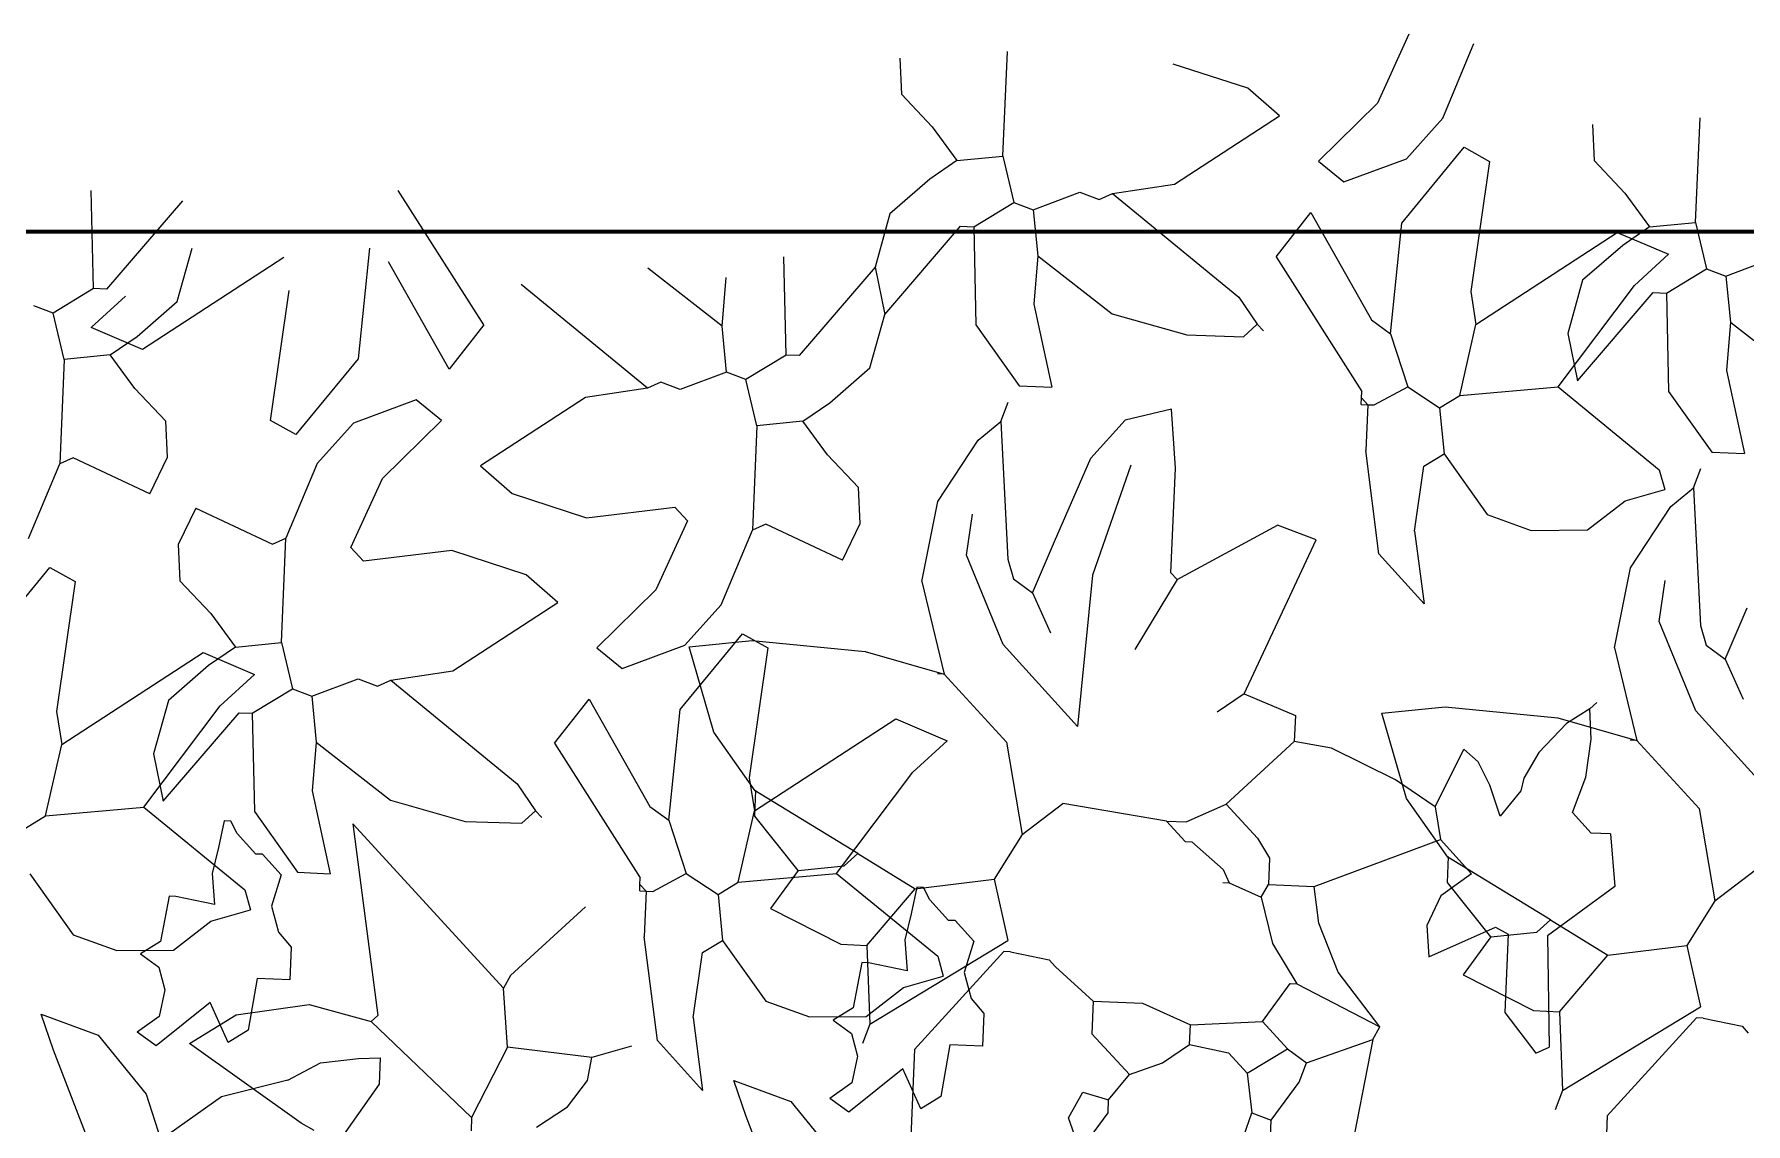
# Model space of a CAD drawing. Header units: inches. Extents: x 140.5 to 186.8, y 19 to 37.2.
# Drawn here: x 158.058 to 158.893, y 32.5 to 33.032 of the extents above; entities that cross this region are included whole.
import ezdxf

# ---------------------------------------------------------------- set-up
doc = ezdxf.new("R2010")
doc.units = ezdxf.units.IN
doc.header["$MEASUREMENT"] = 0
doc.layers.add('A-FLOR-FTPT', color=6, linetype='Continuous', lineweight=70)
doc.layers.add('VERDE_siepe', color=96, linetype='Continuous')

msp = doc.modelspace()

# ---------------------------------------------------------------- linework, layer by layer
at = {"layer": 'A-FLOR-FTPT'}
msp.add_line((157.09596, 32.93551), (159.34596, 32.93551), dxfattribs=at)
at = {"layer": 'VERDE_siepe'}
for p, q in [((158.72908, 33.03176), (158.71364, 32.99805)), ((158.74557, 32.99079), (158.76081, 33.02718)), ((158.48056, 33.02012), (158.48133, 33.00249)), ((158.53086, 32.9723), (158.53308, 33.02328)), ((158.65042, 33.0054), (158.61403, 33.01723)), ((158.48133, 33.00249), (158.49637, 32.98657)), ((158.66579, 32.99196), (158.65042, 33.0054)), ((158.71364, 32.99805), (158.68488, 32.96984)), ((158.49637, 32.98657), (158.50842, 32.97009)), ((158.61455, 32.95857), (158.66579, 32.99195)), ((158.72782, 32.97104), (158.74557, 32.99079)), ((158.81869, 32.98775), (158.81946, 32.97012)), ((158.86899, 32.93993), (158.87121, 32.99091)), ((158.7256, 32.93965), (158.75594, 32.97663)), ((158.75594, 32.97663), (158.76841, 32.96971)), ((158.50842, 32.97009), (158.49526, 32.96109)), ((158.50842, 32.97009), (158.53086, 32.9723)), ((158.53086, 32.9723), (158.53626, 32.94973)), ((158.68488, 32.96984), (158.69721, 32.95972)), ((158.69721, 32.95972), (158.72782, 32.97104)), ((158.76841, 32.96971), (158.75926, 32.90626)), ((158.81946, 32.97012), (158.8345, 32.9542)), ((158.49526, 32.96109), (158.47571, 32.9441)), ((158.08694, 32.90761), (158.08584, 32.95554)), ((158.27742, 32.88988), (158.2356, 32.95554)), ((158.54568, 32.94612), (158.5684, 32.9547)), ((158.5684, 32.9547), (158.57782, 32.9511)), ((158.57782, 32.9511), (158.58433, 32.95401)), ((158.58433, 32.95401), (158.61455, 32.95857)), ((158.58433, 32.95401), (158.64597, 32.90344)), ((158.8345, 32.9542), (158.84655, 32.93772)), ((158.1303, 32.95041), (158.09332, 32.90734)), ((158.47571, 32.9441), (158.46843, 32.91804)), ((158.51659, 32.93781), (158.53626, 32.94973)), ((158.53626, 32.94973), (158.54568, 32.94612)), ((158.54568, 32.94612), (158.54789, 32.92368)), ((158.66424, 32.92317), (158.68113, 32.94478)), ((158.68113, 32.94478), (158.71078, 32.89241)), ((158.47323, 32.89502), (158.51021, 32.93809)), ((158.51021, 32.93809), (158.51659, 32.93781)), ((158.51659, 32.93781), (158.51769, 32.88988)), ((158.72006, 32.88563), (158.7256, 32.93965)), ((158.76175, 32.89019), (158.83074, 32.93506)), ((158.83074, 32.93506), (158.85582, 32.92439)), ((158.84655, 32.93772), (158.83339, 32.92872)), ((158.84655, 32.93772), (158.86899, 32.93993)), ((158.86899, 32.93993), (158.87439, 32.91736)), ((158.12782, 32.90132), (158.1351, 32.92739)), ((158.2216, 32.92742), (158.21606, 32.87341)), ((158.83339, 32.92872), (158.81384, 32.91173)), ((158.17991, 32.92286), (158.11092, 32.87799)), ((158.26053, 32.86827), (158.23088, 32.92064)), ((158.42507, 32.87524), (158.42397, 32.92317)), ((158.46843, 32.91804), (158.43145, 32.87497)), ((158.46843, 32.91804), (158.47323, 32.89502)), ((158.54789, 32.92368), (158.54596, 32.9)), ((158.54789, 32.92368), (158.58415, 32.8954)), ((158.66424, 32.92317), (158.70606, 32.85751)), ((158.83919, 32.90916), (158.85582, 32.92439)), ((158.88381, 32.91375), (158.90653, 32.92233)), ((158.39377, 32.88938), (158.35751, 32.91765)), ((158.39377, 32.88938), (158.3957, 32.91306)), ((158.81384, 32.91173), (158.80656, 32.88567)), ((158.85472, 32.90544), (158.87439, 32.91736)), ((158.87439, 32.91736), (158.88381, 32.91375)), ((158.88381, 32.91375), (158.88602, 32.89131)), ((158.08694, 32.90761), (158.06727, 32.8957)), ((158.10247, 32.90389), (158.08584, 32.88866)), ((158.09332, 32.90734), (158.08694, 32.90761)), ((158.17325, 32.84335), (158.1824, 32.90679)), ((158.35733, 32.85904), (158.29569, 32.90961)), ((158.64597, 32.90344), (158.65497, 32.89028)), ((158.75926, 32.90626), (158.76175, 32.89019)), ((158.80192, 32.85971), (158.83919, 32.90916)), ((158.81136, 32.86265), (158.84834, 32.90572)), ((158.84834, 32.90572), (158.85472, 32.90544)), ((158.85472, 32.90544), (158.85582, 32.85751)), ((158.06727, 32.8957), (158.05785, 32.89931)), ((158.07267, 32.87312), (158.06727, 32.8957)), ((158.10827, 32.88433), (158.12782, 32.90132)), ((158.46595, 32.86895), (158.47323, 32.89502)), ((158.54596, 32.9), (158.55467, 32.85954)), ((158.58415, 32.8954), (158.62056, 32.88502)), ((158.11092, 32.87799), (158.08584, 32.88866)), ((158.27742, 32.88988), (158.26053, 32.86827)), ((158.39598, 32.86694), (158.39377, 32.88937)), ((158.51769, 32.88988), (158.53875, 32.86023)), ((158.62056, 32.88502), (158.64832, 32.88418)), ((158.64832, 32.88418), (158.65497, 32.89028)), ((158.65497, 32.89028), (158.65802, 32.88696)), ((158.71078, 32.89241), (158.72006, 32.88563)), ((158.72006, 32.88563), (158.72851, 32.85972)), ((158.75385, 32.85543), (158.76175, 32.89019)), ((158.80656, 32.88567), (158.81136, 32.86265)), ((158.88602, 32.89131), (158.88409, 32.86763)), ((158.88602, 32.89131), (158.92228, 32.86303)), ((158.09511, 32.87533), (158.10827, 32.88433)), ((158.07267, 32.87312), (158.07045, 32.82214)), ((158.09511, 32.87533), (158.07267, 32.87312)), ((158.10716, 32.85885), (158.09511, 32.87533)), ((158.21606, 32.87341), (158.18572, 32.83642)), ((158.42507, 32.87524), (158.4054, 32.86333)), ((158.43145, 32.87497), (158.42507, 32.87524)), ((158.4464, 32.85196), (158.46595, 32.86895)), ((158.36384, 32.86195), (158.35733, 32.85904)), ((158.37326, 32.85835), (158.36384, 32.86195)), ((158.39598, 32.86694), (158.37326, 32.85835)), ((158.4054, 32.86333), (158.39598, 32.86694)), ((158.4108, 32.84075), (158.4054, 32.86333)), ((158.53875, 32.86023), (158.55467, 32.85954)), ((158.71216, 32.85086), (158.72851, 32.85972)), ((158.72851, 32.85972), (158.74401, 32.84947)), ((158.75385, 32.85543), (158.80192, 32.85971)), ((158.80192, 32.85971), (158.85123, 32.81925)), ((158.88409, 32.86763), (158.8928, 32.82717)), ((158.12221, 32.84293), (158.10716, 32.85885)), ((158.24445, 32.85333), (158.21384, 32.84201)), ((158.25678, 32.84322), (158.24445, 32.85333)), ((158.32711, 32.85448), (158.27587, 32.8211)), ((158.35733, 32.85904), (158.32711, 32.85448)), ((158.43324, 32.84296), (158.4464, 32.85196)), ((158.52985, 32.84284), (158.53345, 32.85226)), ((158.70578, 32.85114), (158.70592, 32.85432)), ((158.70592, 32.85432), (158.70606, 32.85751)), ((158.70592, 32.85432), (158.70897, 32.851)), ((158.74401, 32.84947), (158.75385, 32.85543)), ((158.85582, 32.85751), (158.87688, 32.82786)), ((158.12297, 32.82531), (158.12221, 32.84293)), ((158.18572, 32.83642), (158.17325, 32.84335)), ((158.22802, 32.81501), (158.25678, 32.84322)), ((158.43324, 32.84296), (158.4108, 32.84075)), ((158.44529, 32.82648), (158.43324, 32.84296)), ((158.51876, 32.83366), (158.52985, 32.84284)), ((158.52985, 32.84284), (158.53331, 32.77566)), ((158.57377, 32.82497), (158.59053, 32.8434)), ((158.61311, 32.84879), (158.59053, 32.8434)), ((158.61505, 32.81997), (158.61311, 32.84879)), ((158.70578, 32.85114), (158.70897, 32.851)), ((158.70897, 32.851), (158.708, 32.8287)), ((158.70897, 32.851), (158.71216, 32.85086)), ((158.74401, 32.84947), (158.74623, 32.82703)), ((158.21384, 32.84201), (158.19609, 32.82226)), ((158.4108, 32.84075), (158.40858, 32.78978)), ((158.46033, 32.81056), (158.44529, 32.82648)), ((158.49902, 32.80373), (158.51876, 32.83366)), ((158.71444, 32.77822), (158.708, 32.8287)), ((158.7364, 32.82107), (158.74623, 32.82703)), ((158.74623, 32.82703), (158.76728, 32.79738)), ((158.87688, 32.82786), (158.8928, 32.82717)), ((158.05522, 32.78575), (158.07045, 32.82214)), ((158.07695, 32.82505), (158.07045, 32.82214)), ((158.11449, 32.80745), (158.07695, 32.82505)), ((158.11449, 32.80745), (158.12297, 32.82531)), ((158.19609, 32.82226), (158.18085, 32.78587)), ((158.27588, 32.82109), (158.29124, 32.80766)), ((158.55603, 32.78424), (158.57377, 32.82497)), ((158.59323, 32.82146), (158.57456, 32.76773)), ((158.61282, 32.769), (158.61505, 32.81997)), ((158.73182, 32.78935), (158.7364, 32.82107)), ((158.85123, 32.81925), (158.854, 32.80956)), ((158.86798, 32.81047), (158.87158, 32.81989)), ((158.21258, 32.7813), (158.22802, 32.81501)), ((158.4611, 32.79294), (158.46033, 32.81056)), ((158.83461, 32.80402), (158.854, 32.80956)), ((158.85688, 32.80129), (158.86798, 32.81047)), ((158.86798, 32.81047), (158.87144, 32.74329)), ((158.29124, 32.80766), (158.32763, 32.79582)), ((158.49133, 32.76472), (158.49902, 32.80373)), ((158.8163, 32.7899), (158.83461, 32.80402)), ((158.83715, 32.77136), (158.85688, 32.80129)), ((158.13681, 32.80056), (158.12833, 32.78271)), ((158.13681, 32.80056), (158.17435, 32.78296)), ((158.32763, 32.79582), (158.37076, 32.801)), ((158.37685, 32.79435), (158.36141, 32.76064)), ((158.37685, 32.79435), (158.37076, 32.801)), ((158.45262, 32.77508), (158.4611, 32.79294)), ((158.51308, 32.77755), (158.51599, 32.79756)), ((158.76728, 32.79738), (158.78865, 32.78964)), ((158.17435, 32.78296), (158.18085, 32.78587)), ((158.17863, 32.73489), (158.18085, 32.78587)), ((158.39334, 32.75338), (158.40858, 32.78978)), ((158.41508, 32.79268), (158.40858, 32.78978)), ((158.45262, 32.77508), (158.41508, 32.79268)), ((158.61587, 32.76568), (158.66491, 32.79227)), ((158.64856, 32.70998), (158.68375, 32.78506)), ((158.68375, 32.78506), (158.66491, 32.79227)), ((158.73182, 32.78935), (158.73641, 32.75381)), ((158.78865, 32.78964), (158.8163, 32.7899)), ((158.12833, 32.78271), (158.1291, 32.76508)), ((158.21258, 32.7813), (158.21867, 32.77464)), ((158.26181, 32.77982), (158.21867, 32.77464)), ((158.29819, 32.76799), (158.26181, 32.77982)), ((158.5309, 32.73392), (158.51308, 32.77755)), ((158.54536, 32.75918), (158.55603, 32.78424)), ((158.73641, 32.75381), (158.71444, 32.77822)), ((158.03525, 32.73461), (158.06559, 32.77159)), ((158.06559, 32.77159), (158.07805, 32.76467)), ((158.31356, 32.75455), (158.29819, 32.76799)), ((158.53331, 32.77566), (158.53608, 32.76596)), ((158.57456, 32.76773), (158.56726, 32.69402)), ((158.61587, 32.76568), (158.61282, 32.769)), ((158.82946, 32.73235), (158.83715, 32.77136)), ((158.07805, 32.76467), (158.06891, 32.70122)), ((158.1291, 32.76508), (158.14415, 32.74916)), ((158.36141, 32.76064), (158.33266, 32.73243)), ((158.49133, 32.76472), (158.50214, 32.71956)), ((158.53608, 32.76596), (158.54536, 32.75918)), ((158.61587, 32.76568), (158.59522, 32.73146)), ((158.85121, 32.74518), (158.85412, 32.76519)), ((158.26232, 32.72116), (158.31356, 32.75455)), ((158.37559, 32.73363), (158.39334, 32.75338)), ((158.54536, 32.75918), (158.55408, 32.73964)), ((158.88349, 32.72681), (158.89416, 32.75187)), ((158.14415, 32.74916), (158.15619, 32.73268)), ((158.86903, 32.70155), (158.85121, 32.74518)), ((158.87144, 32.74329), (158.87421, 32.73359)), ((158.15619, 32.73268), (158.17863, 32.73489)), ((158.17863, 32.73489), (158.18403, 32.71232)), ((158.37338, 32.70224), (158.40372, 32.73922)), ((158.37769, 32.7328), (158.40853, 32.73585)), ((158.40372, 32.73922), (158.41618, 32.7323)), ((158.40853, 32.73585), (158.46358, 32.73052)), ((158.0714, 32.68515), (158.14039, 32.73002)), ((158.14039, 32.73002), (158.16546, 32.71935)), ((158.15619, 32.73268), (158.14304, 32.72368)), ((158.33266, 32.73243), (158.34498, 32.72232)), ((158.34498, 32.72232), (158.37559, 32.73363)), ((158.38969, 32.69123), (158.37769, 32.7328)), ((158.41618, 32.7323), (158.40704, 32.66885)), ((158.46358, 32.73052), (158.50214, 32.71956)), ((158.56726, 32.69402), (158.5309, 32.73392)), ((158.82946, 32.73235), (158.84027, 32.68719)), ((158.87421, 32.73359), (158.88349, 32.72681)), ((158.88349, 32.72681), (158.89221, 32.70727)), ((158.14304, 32.72368), (158.12348, 32.70669)), ((158.14883, 32.70412), (158.16546, 32.71935)), ((158.23211, 32.7166), (158.26232, 32.72116)), ((158.50214, 32.71956), (158.49895, 32.7197)), ((158.50214, 32.71956), (158.53261, 32.68631)), ((158.16436, 32.7004), (158.18403, 32.71232)), ((158.18403, 32.71232), (158.19345, 32.70871)), ((158.19345, 32.70871), (158.21617, 32.71729)), ((158.21617, 32.71729), (158.22559, 32.71369)), ((158.22559, 32.71369), (158.2321, 32.7166)), ((158.2321, 32.7166), (158.29374, 32.66603)), ((158.64856, 32.70998), (158.6354, 32.70098)), ((158.64856, 32.70998), (158.67363, 32.69932)), ((158.06891, 32.70122), (158.0714, 32.68515)), ((158.11156, 32.65467), (158.14883, 32.70412)), ((158.12348, 32.70669), (158.1162, 32.68063)), ((158.19345, 32.70871), (158.19566, 32.68627)), ((158.31201, 32.68576), (158.32891, 32.70737)), ((158.32891, 32.70737), (158.35855, 32.655)), ((158.36783, 32.64822), (158.37338, 32.70224)), ((158.71581, 32.70043), (158.74666, 32.70348)), ((158.74666, 32.70348), (158.80171, 32.69815)), ((158.81742, 32.70262), (158.80603, 32.69536)), ((158.81742, 32.70262), (158.82074, 32.70567)), ((158.81799, 32.6878), (158.81742, 32.70262)), ((158.90539, 32.66165), (158.86903, 32.70155)), ((158.121, 32.65761), (158.15799, 32.70068)), ((158.15799, 32.70068), (158.16436, 32.7004)), ((158.16436, 32.7004), (158.16546, 32.65247)), ((158.40952, 32.65278), (158.47852, 32.69765)), ((158.47852, 32.69765), (158.50359, 32.68698)), ((158.67363, 32.69932), (158.67307, 32.68657)), ((158.72782, 32.65886), (158.71581, 32.70043)), ((158.80603, 32.69536), (158.79252, 32.68129)), ((158.80171, 32.69815), (158.84027, 32.68719)), ((158.06349, 32.65039), (158.0714, 32.68515)), ((158.19566, 32.68627), (158.19373, 32.66259)), ((158.19567, 32.68627), (158.23192, 32.65799)), ((158.31201, 32.68576), (158.35383, 32.6201)), ((158.40994, 32.6625), (158.38969, 32.69123)), ((158.48696, 32.67175), (158.50359, 32.68698)), ((158.53261, 32.68631), (158.54022, 32.64129)), ((158.63982, 32.6561), (158.67307, 32.68657)), ((158.69126, 32.68336), (158.67307, 32.68657)), ((158.81533, 32.66916), (158.81799, 32.6878)), ((158.84027, 32.68719), (158.83707, 32.68733)), ((158.84027, 32.68719), (158.87074, 32.65394)), ((158.1162, 32.68063), (158.121, 32.65761)), ((158.72253, 32.66793), (158.69126, 32.68336)), ((158.74191, 32.65484), (158.75591, 32.68296)), ((158.76284, 32.67672), (158.75591, 32.68296)), ((158.76848, 32.66534), (158.76284, 32.67672)), ((158.79252, 32.68129), (158.78522, 32.66871)), ((158.40704, 32.66885), (158.40952, 32.65278)), ((158.44969, 32.6223), (158.48696, 32.67175)), ((158.74191, 32.65484), (158.72253, 32.66793)), ((158.78522, 32.66871), (158.78375, 32.6626)), ((158.80882, 32.65193), (158.81533, 32.66916)), ((158.19373, 32.66259), (158.20244, 32.62213)), ((158.29374, 32.66603), (158.30275, 32.65287)), ((158.40973, 32.65017), (158.41028, 32.66292)), ((158.46002, 32.63202), (158.40994, 32.6625)), ((158.77363, 32.65026), (158.76848, 32.66534)), ((158.78375, 32.6626), (158.77363, 32.65026)), ((158.06349, 32.65039), (158.11156, 32.65467)), ((158.11156, 32.65467), (158.16088, 32.61421)), ((158.16546, 32.65247), (158.18652, 32.62282)), ((158.23192, 32.65799), (158.26833, 32.64761)), ((158.29609, 32.64678), (158.30275, 32.65287)), ((158.30275, 32.65287), (158.30579, 32.64955)), ((158.35855, 32.655), (158.36783, 32.64822)), ((158.40162, 32.61802), (158.40952, 32.65278)), ((158.54022, 32.64129), (158.56003, 32.65639)), ((158.61073, 32.64779), (158.56003, 32.65639)), ((158.62029, 32.64737), (158.63982, 32.6561)), ((158.63982, 32.6561), (158.65506, 32.63948)), ((158.74807, 32.63013), (158.72782, 32.65886)), ((158.74191, 32.65484), (158.7444, 32.63877)), ((158.81796, 32.64195), (158.80882, 32.65193)), ((158.87074, 32.65394), (158.87835, 32.60892)), ((158.05366, 32.64443), (158.06349, 32.65039)), ((158.15072, 32.64786), (158.14789, 32.6349)), ((158.15391, 32.64772), (158.15072, 32.64786)), ((158.1571, 32.64171), (158.15391, 32.64772)), ((158.21345, 32.64655), (158.22579, 32.55299)), ((158.28702, 32.56627), (158.21345, 32.64655)), ((158.26833, 32.64761), (158.29609, 32.64678)), ((158.36783, 32.64822), (158.37628, 32.62231)), ((158.43092, 32.62371), (158.40973, 32.65017)), ((158.61073, 32.64779), (158.61987, 32.63781)), ((158.61073, 32.64779), (158.62029, 32.64737)), ((158.14789, 32.6349), (158.14484, 32.62225)), ((158.16624, 32.63173), (158.1571, 32.64171)), ((158.54022, 32.64129), (158.52651, 32.61954)), ((158.61987, 32.63781), (158.62306, 32.63767)), ((158.62306, 32.63767), (158.63843, 32.62424)), ((158.65506, 32.63948), (158.66102, 32.62964)), ((158.68276, 32.61592), (158.7444, 32.63877)), ((158.7444, 32.63877), (158.75964, 32.62214)), ((158.82752, 32.64153), (158.81796, 32.64195)), ((158.82752, 32.64153), (158.82959, 32.6159)), ((158.16943, 32.63159), (158.16624, 32.63173)), ((158.17247, 32.62826), (158.16943, 32.63159)), ((158.17247, 32.62826), (158.17857, 32.62162)), ((158.43092, 32.62371), (158.45336, 32.62592)), ((158.45336, 32.62592), (158.46002, 32.63202)), ((158.46002, 32.63202), (158.488, 32.61483)), ((158.66102, 32.62964), (158.66046, 32.61689)), ((158.74786, 32.6178), (158.74841, 32.63055)), ((158.79814, 32.59965), (158.74807, 32.63013)), ((158.05588, 32.62199), (158.07693, 32.59234)), ((158.14484, 32.62225), (158.14602, 32.60707)), ((158.17857, 32.62162), (158.17385, 32.60626)), ((158.18652, 32.62282), (158.20244, 32.62213)), ((158.35369, 32.61691), (158.35383, 32.6201)), ((158.35993, 32.61345), (158.37628, 32.62231)), ((158.37628, 32.62231), (158.39178, 32.61206)), ((158.39178, 32.61206), (158.40162, 32.61802)), ((158.40162, 32.61802), (158.44969, 32.6223)), ((158.43092, 32.62371), (158.41734, 32.60515)), ((158.44969, 32.6223), (158.49901, 32.58184)), ((158.488, 32.61483), (158.52651, 32.61954)), ((158.52651, 32.61954), (158.5333, 32.58955)), ((158.63815, 32.61786), (158.64134, 32.61772)), ((158.63843, 32.62424), (158.64134, 32.61772)), ((158.64134, 32.61772), (158.65699, 32.61066)), ((158.75964, 32.62214), (158.74463, 32.61126)), ((158.76905, 32.59134), (158.74786, 32.6178)), ((158.87835, 32.60892), (158.89816, 32.62402)), ((158.12385, 32.61123), (158.11969, 32.58907)), ((158.12704, 32.61109), (158.12385, 32.61123)), ((158.14602, 32.60707), (158.12704, 32.61109)), ((158.16088, 32.61421), (158.16364, 32.60452)), ((158.35355, 32.61373), (158.35369, 32.61691)), ((158.35355, 32.61373), (158.35674, 32.61359)), ((158.35369, 32.61691), (158.35674, 32.61359)), ((158.35674, 32.61359), (158.35577, 32.59129)), ((158.35674, 32.61359), (158.35993, 32.61345)), ((158.39178, 32.61206), (158.39401, 32.58962)), ((158.46444, 32.58713), (158.488, 32.61483)), ((158.48885, 32.61549), (158.48602, 32.60253)), ((158.49204, 32.61535), (158.48885, 32.61549)), ((158.49523, 32.60934), (158.49204, 32.61535)), ((158.50437, 32.59936), (158.49523, 32.60934)), ((158.65699, 32.61066), (158.66046, 32.61689)), ((158.65699, 32.61066), (158.66239, 32.58808)), ((158.66046, 32.61689), (158.68276, 32.61592)), ((158.68508, 32.59803), (158.68276, 32.61592)), ((158.74463, 32.61126), (158.73786, 32.5969)), ((158.82959, 32.6159), (158.79662, 32.5918)), ((158.87835, 32.60892), (158.86464, 32.58717)), ((158.14425, 32.59898), (158.16364, 32.60452)), ((158.17385, 32.60626), (158.1773, 32.59357)), ((158.32706, 32.60603), (158.29048, 32.57251)), ((158.41734, 32.60515), (158.4517, 32.58769)), ((158.48602, 32.60253), (158.48297, 32.58988)), ((158.07693, 32.59234), (158.09829, 32.5846)), ((158.12594, 32.58486), (158.14425, 32.59898)), ((158.1773, 32.59357), (158.18342, 32.58629)), ((158.50756, 32.59922), (158.50437, 32.59936)), ((158.5106, 32.59589), (158.50756, 32.59922)), ((158.5106, 32.59589), (158.5167, 32.58925)), ((158.69448, 32.57416), (158.68508, 32.59803)), ((158.73786, 32.5969), (158.73872, 32.58156)), ((158.73872, 32.58156), (158.77127, 32.59611)), ((158.76905, 32.59134), (158.79149, 32.59355)), ((158.77127, 32.59611), (158.77751, 32.59264)), ((158.77751, 32.59264), (158.77584, 32.5544)), ((158.79149, 32.59355), (158.79814, 32.59965)), ((158.79814, 32.59965), (158.82612, 32.58246)), ((158.09829, 32.5846), (158.12594, 32.58486)), ((158.11969, 32.58907), (158.10986, 32.58311)), ((158.18342, 32.58629), (158.18272, 32.57036)), ((158.36221, 32.54081), (158.35577, 32.59129)), ((158.38417, 32.58366), (158.39401, 32.58962)), ((158.39401, 32.58962), (158.41505, 32.55997)), ((158.4517, 32.58769), (158.46444, 32.58713)), ((158.46444, 32.58713), (158.46596, 32.54876)), ((158.46596, 32.54876), (158.5333, 32.58955)), ((158.48297, 32.58988), (158.48415, 32.57471)), ((158.53134, 32.58421), (158.48776, 32.53632)), ((158.5167, 32.58925), (158.51198, 32.57389)), ((158.53454, 32.58408), (158.53134, 32.58421)), ((158.53454, 32.58408), (158.55351, 32.58006)), ((158.66239, 32.58808), (158.6743, 32.56841)), ((158.76905, 32.59134), (158.75547, 32.57278)), ((158.79662, 32.5918), (158.79745, 32.53751)), ((158.82612, 32.58246), (158.86464, 32.58717)), ((158.86464, 32.58717), (158.87143, 32.55718)), ((158.10986, 32.58311), (158.11885, 32.57649)), ((158.11885, 32.57649), (158.1218, 32.56545)), ((158.37959, 32.55194), (158.38417, 32.58366)), ((158.46198, 32.57886), (158.45782, 32.5567)), ((158.46517, 32.57872), (158.46198, 32.57886)), ((158.48415, 32.57471), (158.46517, 32.57872)), ((158.49901, 32.58184), (158.50177, 32.57215)), ((158.55351, 32.58006), (158.55656, 32.57674)), ((158.55656, 32.57674), (158.57498, 32.55997)), ((158.80257, 32.55476), (158.82612, 32.58246)), ((158.16679, 32.57105), (158.16249, 32.54571)), ((158.18272, 32.57036), (158.16679, 32.57105)), ((158.29048, 32.57251), (158.28702, 32.56627)), ((158.48238, 32.56661), (158.50177, 32.57215)), ((158.51198, 32.57389), (158.51543, 32.5612)), ((158.65754, 32.54998), (158.67112, 32.56854)), ((158.67112, 32.56854), (158.6743, 32.56841)), ((158.6743, 32.56841), (158.71489, 32.54748)), ((158.71489, 32.54748), (158.69448, 32.57416)), ((158.75547, 32.57278), (158.78982, 32.55532)), ((158.14393, 32.55928), (158.11747, 32.5381)), ((158.1218, 32.56545), (158.11895, 32.55249)), ((158.15266, 32.53975), (158.14393, 32.55928)), ((158.28895, 32.53746), (158.28702, 32.56627)), ((158.41505, 32.55997), (158.43642, 32.55223)), ((158.46407, 32.55249), (158.48238, 32.56661)), ((158.51543, 32.5612), (158.52154, 32.55392)), ((158.57498, 32.55997), (158.57429, 32.54404)), ((158.57498, 32.55997), (158.59892, 32.55898)), ((158.59892, 32.55898), (158.62235, 32.54833)), ((158.06746, 32.53602), (158.06131, 32.55358)), ((158.06131, 32.55358), (158.08926, 32.54337)), ((158.11895, 32.55249), (158.10819, 32.54488)), ((158.13372, 32.5392), (158.15663, 32.55327)), ((158.15663, 32.55327), (158.19227, 32.55826)), ((158.19227, 32.55826), (158.22246, 32.54994)), ((158.22579, 32.55299), (158.22246, 32.54994)), ((158.37959, 32.55194), (158.38418, 32.5164)), ((158.43642, 32.55223), (158.46407, 32.55249)), ((158.45782, 32.5567), (158.44798, 32.55074)), ((158.44798, 32.55074), (158.45698, 32.54412)), ((158.52154, 32.55392), (158.52085, 32.53799)), ((158.77584, 32.5544), (158.79094, 32.53459)), ((158.78982, 32.55532), (158.80257, 32.55476)), ((158.80257, 32.55476), (158.80409, 32.51639)), ((158.80409, 32.51639), (158.87143, 32.55718)), ((158.86947, 32.55185), (158.82589, 32.50395)), ((158.87267, 32.55171), (158.86947, 32.55185)), ((158.87267, 32.55171), (158.89164, 32.54769)), ((158.08926, 32.54337), (158.11257, 32.5145)), ((158.11747, 32.5381), (158.10819, 32.54488)), ((158.16249, 32.54571), (158.15266, 32.53975)), ((158.2715, 32.50311), (158.22246, 32.54994)), ((158.45698, 32.54412), (158.45993, 32.53309)), ((158.46596, 32.54876), (158.46235, 32.53934)), ((158.57429, 32.54404), (158.59257, 32.52409)), ((158.62194, 32.53877), (158.62235, 32.54833)), ((158.62235, 32.54833), (158.65754, 32.54998)), ((158.65754, 32.54998), (158.66973, 32.53669)), ((158.71142, 32.54126), (158.71489, 32.54748)), ((158.89164, 32.54769), (158.89469, 32.54437)), ((158.09612, 32.46135), (158.06746, 32.53602)), ((158.18838, 32.50035), (158.13372, 32.5392)), ((158.28895, 32.53746), (158.2715, 32.50311)), ((158.33024, 32.53247), (158.28895, 32.53746)), ((158.34963, 32.53801), (158.33024, 32.53247)), ((158.38418, 32.5164), (158.36221, 32.54081)), ((158.48776, 32.53632), (158.48326, 32.43309)), ((158.50492, 32.53868), (158.50062, 32.51334)), ((158.52085, 32.53799), (158.50492, 32.53868)), ((158.60878, 32.52977), (158.62194, 32.53877)), ((158.62194, 32.53877), (158.64092, 32.53475)), ((158.64092, 32.53475), (158.65006, 32.52478)), ((158.65006, 32.52478), (158.66973, 32.53669)), ((158.66973, 32.53669), (158.67901, 32.52989)), ((158.67901, 32.52989), (158.71142, 32.54126)), ((158.71142, 32.54126), (158.69909, 32.47795)), ((158.79094, 32.53459), (158.79745, 32.53751)), ((158.18174, 32.52146), (158.1977, 32.52985)), ((158.1977, 32.52985), (158.21622, 32.53197)), ((158.21622, 32.53197), (158.22689, 32.53226)), ((158.22689, 32.53226), (158.22634, 32.51951)), ((158.32802, 32.5212), (158.33024, 32.53247)), ((158.48206, 32.52691), (158.4556, 32.50573)), ((158.45993, 32.53309), (158.45708, 32.52012)), ((158.49079, 32.50738), (158.48206, 32.52691)), ((158.59257, 32.52409), (158.60878, 32.52977)), ((158.67541, 32.52048), (158.67901, 32.52989)), ((158.18174, 32.52146), (158.14946, 32.51329)), ((158.22634, 32.51951), (158.1719, 32.44209)), ((158.31825, 32.50843), (158.32802, 32.5212)), ((158.40559, 32.50365), (158.39943, 32.52121)), ((158.39943, 32.52121), (158.42739, 32.511)), ((158.45708, 32.52012), (158.44632, 32.51251)), ((158.58245, 32.51176), (158.59257, 32.52409)), ((158.65006, 32.52478), (158.65241, 32.50552)), ((158.66183, 32.50192), (158.67541, 32.52048)), ((158.11257, 32.5145), (158.11981, 32.49224)), ((158.14946, 32.51329), (158.11981, 32.49224)), ((158.42739, 32.511), (158.4507, 32.48213)), ((158.4556, 32.50573), (158.44632, 32.51251)), ((158.50062, 32.51334), (158.49079, 32.50738)), ((158.56292, 32.50304), (158.56985, 32.5155)), ((158.56985, 32.5155), (158.58245, 32.51176)), ((158.58218, 32.50539), (158.58245, 32.51176)), ((158.80409, 32.51639), (158.80048, 32.50697)), ((158.19462, 32.49689), (158.18838, 32.50035)), ((158.2715, 32.50311), (158.27122, 32.49674)), ((158.30322, 32.49853), (158.31825, 32.50843)), ((158.43425, 32.42898), (158.40559, 32.50365)), ((158.5686, 32.48683), (158.56292, 32.50304)), ((158.5686, 32.48683), (158.58218, 32.50539)), ((158.64146, 32.47407), (158.65241, 32.50552)), ((158.65241, 32.50552), (158.66183, 32.50192)), ((158.66113, 32.48599), (158.66183, 32.50192)), ((158.82589, 32.50395), (158.82139, 32.40072))]:
    msp.add_line(p, q, dxfattribs=at)
for centre in [(158.48776, 32.53632), (158.82589, 32.50395)]:
    msp.add_arc(centre, 0.000000399, 137.3475, 177.15048, dxfattribs=at)

doc.saveas('drawing.dxf')
